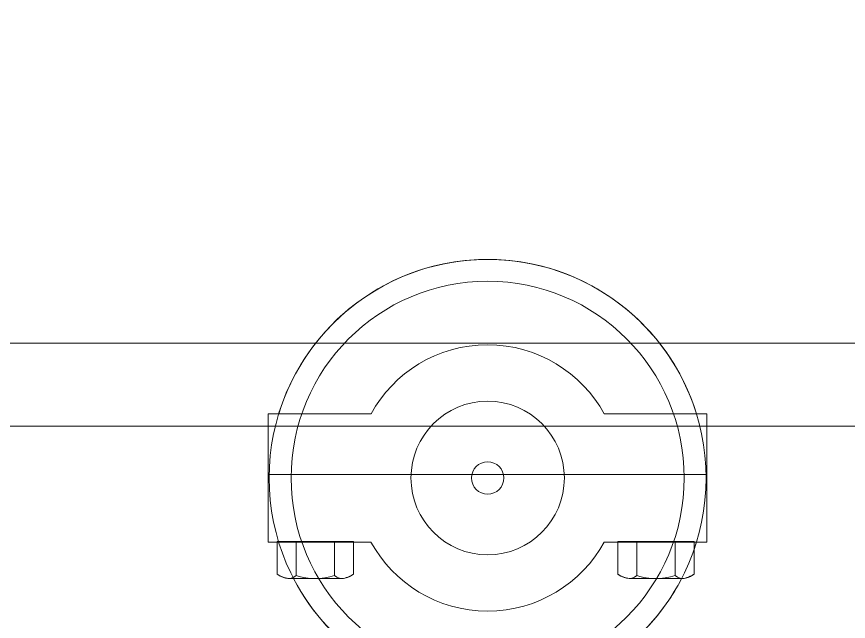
# Model space of a CAD drawing. Header units: millimetres. Extents: x -4490 to 177070, y -6118 to 72944.
# Drawn here: x 103381 to 103783.6, y 25573 to 25865.5 of the extents above; entities that cross this region are included whole.
import ezdxf

# ---------------------------------------------------------------- set-up
doc = ezdxf.new("R2010")
doc.units = ezdxf.units.MM
doc.layers.add('хендай', color=7, linetype='Continuous')

# ---------------------------------------------------------------- blocks, each defined once
blk = doc.blocks.new('A$C6EB5392D')
at = {"lineweight": 9}
for points, knots in [([(-1601.54, 533.46), (-1601.54, 533.46), (1608.67, 533.46), (1608.67, 533.46), (1608.67, 533.46), (1608.67, 533.46), (1608.67, 279.38), (1608.67, 279.38), (1608.67, 279.38), (1608.67, 279.38), (-1601.54, 279.38), (-1601.54, 279.38), (-1601.54, 279.38), (-1601.54, 279.38), (-1601.54, 533.46), (-1601.54, 533.46)], [0, 0, 0, 0, 0.25, 0.25, 0.25, 0.25, 0.5, 0.5, 0.5, 0.5, 0.75, 0.75, 0.75, 0.75, 1, 1, 1, 1]), ([(1162.74, 193.49), (1162.74, 193.49), (1162.74, 179.61), (1162.74, 179.61), (1162.74, 179.61), (1161.97, 179.03), (1161.02, 178.55), (1160.02, 178.24), (1160.02, 178.24), (1159.44, 178.03), (1158.82, 177.89), (1158.2, 177.83), (1158.2, 177.83), (1157.83, 177.77), (1157.45, 177.72), (1157.14, 177.72), (1157.14, 177.72), (1157.14, 177.72), (1155.67, 177.72), (1155.67, 177.72), (1155.67, 177.72), (1139.97, 147.45), (1108.33, 126.76), (1071.82, 126.76), (1071.82, 126.76), (1035.37, 126.76), (1003.73, 147.45), (988.03, 177.72), (988.03, 177.72), (988.03, 177.72), (987.34, 177.72), (987.34, 177.72), (987.34, 177.72), (985.83, 177.89), (984.61, 178.45), (983.62, 179.03), (983.62, 179.03), (983.26, 179.24), (982.89, 179.45), (982.58, 179.61), (982.58, 179.61), (982.58, 179.61), (982.58, 190.34), (982.58, 190.34), (982.58, 190.34), (982.27, 191.4), (981.9, 192.44), (981.58, 193.49), (981.58, 193.49), (981.58, 193.49), (977.03, 193.49), (977.03, 193.49), (977.03, 193.49), (977.03, 193.49), (977.03, 248.9), (977.03, 248.9), (977.03, 248.9), (977.03, 248.9), (981.58, 248.9), (981.58, 248.9), (981.58, 248.9), (993.42, 287.5), (1029.34, 315.57), (1071.82, 315.57), (1071.82, 315.57), (1114.36, 315.57), (1150.28, 287.5), (1162.12, 248.9), (1162.12, 248.9), (1162.12, 248.9), (1166.63, 248.9), (1166.63, 248.9), (1166.63, 248.9), (1166.63, 248.9), (1166.63, 193.49), (1166.63, 193.49), (1166.63, 193.49), (1166.63, 193.49), (1162.74, 193.49), (1162.74, 193.49)], [0, 0, 0, 0, 0.05, 0.05, 0.05, 0.05, 0.1, 0.1, 0.1, 0.1, 0.15, 0.15, 0.15, 0.15, 0.2, 0.2, 0.2, 0.2, 0.25, 0.25, 0.25, 0.25, 0.3, 0.3, 0.3, 0.3, 0.35, 0.35, 0.35, 0.35, 0.4, 0.4, 0.4, 0.4, 0.45, 0.45, 0.45, 0.45, 0.5, 0.5, 0.5, 0.5, 0.55, 0.55, 0.55, 0.55, 0.6, 0.6, 0.6, 0.6, 0.65, 0.65, 0.65, 0.65, 0.7, 0.7, 0.7, 0.7, 0.75, 0.75, 0.75, 0.75, 0.8, 0.8, 0.8, 0.8, 0.85, 0.85, 0.85, 0.85, 0.9, 0.9, 0.9, 0.9, 0.95, 0.95, 0.95, 0.95, 1, 1, 1, 1]), ([(1162.74, 193.49), (1162.74, 193.49), (1162.74, 179.61), (1162.74, 179.61), (1162.74, 179.61), (1161.97, 179.03), (1161.02, 178.55), (1160.02, 178.24), (1160.02, 178.24), (1159.44, 178.03), (1158.82, 177.89), (1158.2, 177.83), (1158.2, 177.83), (1157.83, 177.77), (1157.45, 177.72), (1157.14, 177.72), (1157.14, 177.72), (1157.14, 177.72), (1155.67, 177.72), (1155.67, 177.72), (1155.67, 177.72), (1139.97, 147.45), (1108.33, 126.76), (1071.82, 126.76), (1071.82, 126.76), (1035.37, 126.76), (1003.73, 147.45), (988.03, 177.72), (988.03, 177.72), (988.03, 177.72), (987.34, 177.72), (987.34, 177.72), (987.34, 177.72), (985.83, 177.89), (984.61, 178.45), (983.62, 179.03), (983.62, 179.03), (983.26, 179.24), (982.89, 179.45), (982.58, 179.61), (982.58, 179.61), (982.58, 179.61), (982.58, 190.34), (982.58, 190.34), (982.58, 190.34), (982.27, 191.4), (981.9, 192.44), (981.58, 193.49), (981.58, 193.49), (981.58, 193.49), (977.03, 193.49), (977.03, 193.49), (977.03, 193.49), (977.03, 193.49), (977.03, 248.9), (977.03, 248.9), (977.03, 248.9), (977.03, 248.9), (981.58, 248.9), (981.58, 248.9), (981.58, 248.9), (993.42, 287.5), (1029.34, 315.57), (1071.82, 315.57), (1071.82, 315.57), (1114.36, 315.57), (1150.28, 287.5), (1162.12, 248.9), (1162.12, 248.9), (1162.12, 248.9), (1166.63, 248.9), (1166.63, 248.9), (1166.63, 248.9), (1166.63, 248.9), (1166.63, 193.49), (1166.63, 193.49), (1166.63, 193.49), (1166.63, 193.49), (1162.74, 193.49), (1162.74, 193.49)], [0, 0, 0, 0, 0.05, 0.05, 0.05, 0.05, 0.1, 0.1, 0.1, 0.1, 0.15, 0.15, 0.15, 0.15, 0.2, 0.2, 0.2, 0.2, 0.25, 0.25, 0.25, 0.25, 0.3, 0.3, 0.3, 0.3, 0.35, 0.35, 0.35, 0.35, 0.4, 0.4, 0.4, 0.4, 0.45, 0.45, 0.45, 0.45, 0.5, 0.5, 0.5, 0.5, 0.55, 0.55, 0.55, 0.55, 0.6, 0.6, 0.6, 0.6, 0.65, 0.65, 0.65, 0.65, 0.7, 0.7, 0.7, 0.7, 0.75, 0.75, 0.75, 0.75, 0.8, 0.8, 0.8, 0.8, 0.85, 0.85, 0.85, 0.85, 0.9, 0.9, 0.9, 0.9, 0.95, 0.95, 0.95, 0.95, 1, 1, 1, 1]), ([(1166.26, 221.19), (1166.26, 273.3), (1123.99, 315.57), (1071.82, 315.57), (1071.82, 315.57), (1019.71, 315.57), (977.44, 273.3), (977.44, 221.19), (977.44, 221.19), (977.44, 169.02), (1019.71, 126.76), (1071.82, 126.76), (1071.82, 126.76), (1123.99, 126.76), (1166.26, 169.02), (1166.26, 221.19)], [0, 0, 0, 0, 0.25, 0.25, 0.25, 0.25, 0.5, 0.5, 0.5, 0.5, 0.75, 0.75, 0.75, 0.75, 1, 1, 1, 1]), ([(1156.77, 221.19), (1156.77, 268.12), (1118.75, 306.14), (1071.82, 306.14), (1071.82, 306.14), (1024.89, 306.14), (986.87, 268.12), (986.87, 221.19), (986.87, 221.19), (986.87, 174.26), (1024.89, 136.24), (1071.82, 136.24), (1071.82, 136.24), (1118.75, 136.24), (1156.77, 174.26), (1156.77, 221.19)], [0, 0, 0, 0, 0.25, 0.25, 0.25, 0.25, 0.5, 0.5, 0.5, 0.5, 0.75, 0.75, 0.75, 0.75, 1, 1, 1, 1]), ([(-1601.54, 279.38), (-1601.54, 279.38), (1608.67, 279.38), (1608.67, 279.38), (1608.67, 279.38), (1608.67, 279.38), (1608.67, 243.55), (1608.67, 243.55), (1608.67, 243.55), (1608.67, 243.55), (-1601.54, 243.55), (-1601.54, 243.55), (-1601.54, 243.55), (-1601.54, 243.55), (-1601.54, 279.38), (-1601.54, 279.38)], [0, 0, 0, 0, 0.25, 0.25, 0.25, 0.25, 0.5, 0.5, 0.5, 0.5, 0.75, 0.75, 0.75, 0.75, 1, 1, 1, 1]), ([(-1601.54, 279.38), (-1601.54, 279.38), (1608.67, 279.38), (1608.67, 279.38), (1608.67, 279.38), (1608.67, 279.38), (1608.67, 243.55), (1608.67, 243.55), (1608.67, 243.55), (1608.67, 243.55), (-1601.54, 243.55), (-1601.54, 243.55), (-1601.54, 243.55), (-1601.54, 243.55), (-1601.54, 279.38), (-1601.54, 279.38)], [0, 0, 0, 0, 0.25, 0.25, 0.25, 0.25, 0.5, 0.5, 0.5, 0.5, 0.75, 0.75, 0.75, 0.75, 1, 1, 1, 1]), ([(977.03, 222.66), (977.03, 222.66), (977.03, 248.9), (977.03, 248.9), (977.03, 248.9), (977.03, 248.9), (1021.45, 248.9), (1021.45, 248.9), (1021.45, 248.9), (1031.23, 266.65), (1050.14, 278.69), (1071.82, 278.69), (1071.82, 278.69), (1093.56, 278.69), (1112.47, 266.65), (1122.21, 248.9), (1122.21, 248.9), (1122.21, 248.9), (1166.63, 248.9), (1166.63, 248.9), (1166.63, 248.9), (1166.63, 248.9), (1166.63, 222.66), (1166.63, 222.66), (1166.63, 222.66), (1166.63, 222.66), (977.03, 222.66), (977.03, 222.66)], [0, 0, 0, 0, 0.142857, 0.142857, 0.142857, 0.142857, 0.285714, 0.285714, 0.285714, 0.285714, 0.428571, 0.428571, 0.428571, 0.428571, 0.571429, 0.571429, 0.571429, 0.571429, 0.714286, 0.714286, 0.714286, 0.714286, 0.857143, 0.857143, 0.857143, 0.857143, 1, 1, 1, 1]), ([(1104.97, 221.19), (1104.97, 239.53), (1090.16, 254.35), (1071.82, 254.35), (1071.82, 254.35), (1053.5, 254.35), (1038.67, 239.53), (1038.67, 221.19), (1038.67, 221.19), (1038.67, 202.86), (1053.5, 187.98), (1071.82, 187.98), (1071.82, 187.98), (1090.16, 187.98), (1104.97, 202.86), (1104.97, 221.19)], [0, 0, 0, 0, 0.25, 0.25, 0.25, 0.25, 0.5, 0.5, 0.5, 0.5, 0.75, 0.75, 0.75, 0.75, 1, 1, 1, 1]), ([(1064.86, 221.19), (1064.86, 225.02), (1067.95, 228.16), (1071.82, 228.16), (1071.82, 228.16), (1075.7, 228.16), (1078.78, 225.02), (1078.78, 221.19), (1078.78, 221.19), (1078.78, 217.32), (1075.7, 214.17), (1071.82, 214.17), (1071.82, 214.17), (1067.95, 214.17), (1064.86, 217.32), (1064.86, 221.19)], [0, 0, 0, 0, 0.25, 0.25, 0.25, 0.25, 0.5, 0.5, 0.5, 0.5, 0.75, 0.75, 0.75, 0.75, 1, 1, 1, 1]), ([(1064.86, 221.19), (1064.86, 225.02), (1067.95, 228.16), (1071.82, 228.16), (1071.82, 228.16), (1075.7, 228.16), (1078.78, 225.02), (1078.78, 221.19), (1078.78, 221.19), (1078.78, 217.32), (1075.7, 214.17), (1071.82, 214.17), (1071.82, 214.17), (1067.95, 214.17), (1064.86, 217.32), (1064.86, 221.19)], [0, 0, 0, 0, 0.25, 0.25, 0.25, 0.25, 0.5, 0.5, 0.5, 0.5, 0.75, 0.75, 0.75, 0.75, 1, 1, 1, 1]), ([(977.03, 222.66), (977.03, 222.66), (1166.63, 222.66), (1166.63, 222.66), (1166.63, 222.66), (1166.63, 222.66), (1166.63, 193.49), (1166.63, 193.49), (1166.63, 193.49), (1166.63, 193.49), (1122.27, 193.53), (1122.27, 193.53), (1122.27, 193.53), (1112.47, 175.73), (1093.56, 163.69), (1071.82, 163.69), (1071.82, 163.69), (1050.14, 163.69), (1031.23, 175.73), (1021.45, 193.49), (1021.45, 193.49), (1021.45, 193.49), (977.03, 193.49), (977.03, 193.49), (977.03, 193.49), (977.03, 193.49), (977.03, 222.66), (977.03, 222.66)], [0, 0, 0, 0, 0.142857, 0.142857, 0.142857, 0.142857, 0.285714, 0.285714, 0.285714, 0.285714, 0.428571, 0.428571, 0.428571, 0.428571, 0.571429, 0.571429, 0.571429, 0.571429, 0.714286, 0.714286, 0.714286, 0.714286, 0.857143, 0.857143, 0.857143, 0.857143, 1, 1, 1, 1]), ([(977.03, 222.66), (977.03, 222.66), (1166.63, 222.66), (1166.63, 222.66), (1166.63, 222.66), (1166.63, 222.66), (1166.63, 193.49), (1166.63, 193.49), (1166.63, 193.49), (1166.63, 193.49), (1122.27, 193.53), (1122.27, 193.53), (1122.27, 193.53), (1112.47, 175.73), (1093.56, 163.69), (1071.82, 163.69), (1071.82, 163.69), (1050.14, 163.69), (1031.23, 175.73), (1021.45, 193.49), (1021.45, 193.49), (1021.45, 193.49), (977.03, 193.49), (977.03, 193.49), (977.03, 193.49), (977.03, 193.49), (977.03, 222.66), (977.03, 222.66)], [0, 0, 0, 0, 0.142857, 0.142857, 0.142857, 0.142857, 0.285714, 0.285714, 0.285714, 0.285714, 0.428571, 0.428571, 0.428571, 0.428571, 0.571429, 0.571429, 0.571429, 0.571429, 0.714286, 0.714286, 0.714286, 0.714286, 0.857143, 0.857143, 0.857143, 0.857143, 1, 1, 1, 1]), ([(1015.57, 179.61), (1014.01, 178.45), (1011.54, 177.72), (1009.97, 177.72), (1009.97, 177.72), (1009.97, 177.72), (987.34, 177.72), (987.34, 177.72), (987.34, 177.72), (987.34, 177.72), (984.78, 178.2), (982.58, 179.61), (982.58, 179.61), (982.58, 179.61), (982.58, 193.7), (982.58, 193.7), (982.58, 193.7), (982.58, 193.7), (1015.57, 193.7), (1015.57, 193.7), (1015.57, 193.7), (1015.57, 193.7), (1015.57, 179.61), (1015.57, 179.61)], [0, 0, 0, 0, 0.166667, 0.166667, 0.166667, 0.166667, 0.333333, 0.333333, 0.333333, 0.333333, 0.5, 0.5, 0.5, 0.5, 0.666667, 0.666667, 0.666667, 0.666667, 0.833333, 0.833333, 0.833333, 0.833333, 1, 1, 1, 1]), ([(982.58, 179.61), (984.26, 178.61), (988.03, 176.25), (990.85, 179.13), (990.85, 179.13), (990.85, 179.13), (990.85, 193.7), (990.85, 193.7), (990.85, 193.7), (990.85, 193.7), (982.58, 193.7), (982.58, 193.7), (982.58, 193.7), (982.58, 193.7), (982.58, 179.61), (982.58, 179.61)], [0, 0, 0, 0, 0.25, 0.25, 0.25, 0.25, 0.5, 0.5, 0.5, 0.5, 0.75, 0.75, 0.75, 0.75, 1, 1, 1, 1]), ([(1007.3, 179.13), (1004.63, 177.66), (995.61, 177.04), (990.85, 179.13), (990.85, 179.13), (990.85, 179.13), (990.85, 193.7), (990.85, 193.7), (990.85, 193.7), (990.85, 193.7), (1007.3, 193.7), (1007.3, 193.7), (1007.3, 193.7), (1007.3, 193.7), (1007.3, 179.13), (1007.3, 179.13)], [0, 0, 0, 0, 0.25, 0.25, 0.25, 0.25, 0.5, 0.5, 0.5, 0.5, 0.75, 0.75, 0.75, 0.75, 1, 1, 1, 1]), ([(1015.57, 179.61), (1013.9, 178.61), (1010.01, 176.36), (1007.3, 179.13), (1007.3, 179.13), (1007.3, 179.13), (1007.3, 193.7), (1007.3, 193.7), (1007.3, 193.7), (1007.3, 193.7), (1015.57, 193.7), (1015.57, 193.7), (1015.57, 193.7), (1015.57, 193.7), (1015.57, 179.61), (1015.57, 179.61)], [0, 0, 0, 0, 0.25, 0.25, 0.25, 0.25, 0.5, 0.5, 0.5, 0.5, 0.75, 0.75, 0.75, 0.75, 1, 1, 1, 1]), ([(1162.74, 179.61), (1161.18, 178.45), (1158.76, 177.72), (1157.14, 177.72), (1157.14, 177.72), (1157.14, 177.72), (1134.52, 177.72), (1134.52, 177.72), (1134.52, 177.72), (1134.52, 177.72), (1131.95, 178.2), (1129.81, 179.61), (1129.81, 179.61), (1129.81, 179.61), (1129.81, 193.7), (1129.81, 193.7), (1129.81, 193.7), (1129.81, 193.7), (1162.74, 193.7), (1162.74, 193.7), (1162.74, 193.7), (1162.74, 193.7), (1162.74, 179.61), (1162.74, 179.61)], [0, 0, 0, 0, 0.166667, 0.166667, 0.166667, 0.166667, 0.333333, 0.333333, 0.333333, 0.333333, 0.5, 0.5, 0.5, 0.5, 0.666667, 0.666667, 0.666667, 0.666667, 0.833333, 0.833333, 0.833333, 0.833333, 1, 1, 1, 1]), ([(1129.81, 179.61), (1131.43, 178.61), (1135.24, 176.25), (1138.02, 179.13), (1138.02, 179.13), (1138.02, 179.13), (1138.02, 193.7), (1138.02, 193.7), (1138.02, 193.7), (1138.02, 193.7), (1129.81, 193.7), (1129.81, 193.7), (1129.81, 193.7), (1129.81, 193.7), (1129.81, 179.61), (1129.81, 179.61)], [0, 0, 0, 0, 0.25, 0.25, 0.25, 0.25, 0.5, 0.5, 0.5, 0.5, 0.75, 0.75, 0.75, 0.75, 1, 1, 1, 1]), ([(1154.53, 179.13), (1151.8, 177.66), (1142.79, 177.04), (1138.02, 179.13), (1138.02, 179.13), (1138.02, 179.13), (1138.02, 193.7), (1138.02, 193.7), (1138.02, 193.7), (1138.02, 193.7), (1154.53, 193.7), (1154.53, 193.7), (1154.53, 193.7), (1154.53, 193.7), (1154.53, 179.13), (1154.53, 179.13)], [0, 0, 0, 0, 0.25, 0.25, 0.25, 0.25, 0.5, 0.5, 0.5, 0.5, 0.75, 0.75, 0.75, 0.75, 1, 1, 1, 1]), ([(1162.74, 179.61), (1161.12, 178.61), (1157.2, 176.36), (1154.53, 179.13), (1154.53, 179.13), (1154.53, 179.13), (1154.53, 193.7), (1154.53, 193.7), (1154.53, 193.7), (1154.53, 193.7), (1162.74, 193.7), (1162.74, 193.7), (1162.74, 193.7), (1162.74, 193.7), (1162.74, 179.61), (1162.74, 179.61)], [0, 0, 0, 0, 0.25, 0.25, 0.25, 0.25, 0.5, 0.5, 0.5, 0.5, 0.75, 0.75, 0.75, 0.75, 1, 1, 1, 1])]:
    blk.add_open_spline(points, degree=3, knots=knots, dxfattribs=at)

msp = doc.modelspace()

# ---------------------------------------------------------------- block references
at = {"layer": 'хендай', "xscale": -1.12, "yscale": 1.12, "zscale": 1.12}
msp.add_blockref('A$C6EB5392D', (104809.483, 25394.641), dxfattribs=at)

doc.saveas('drawing.dxf')
